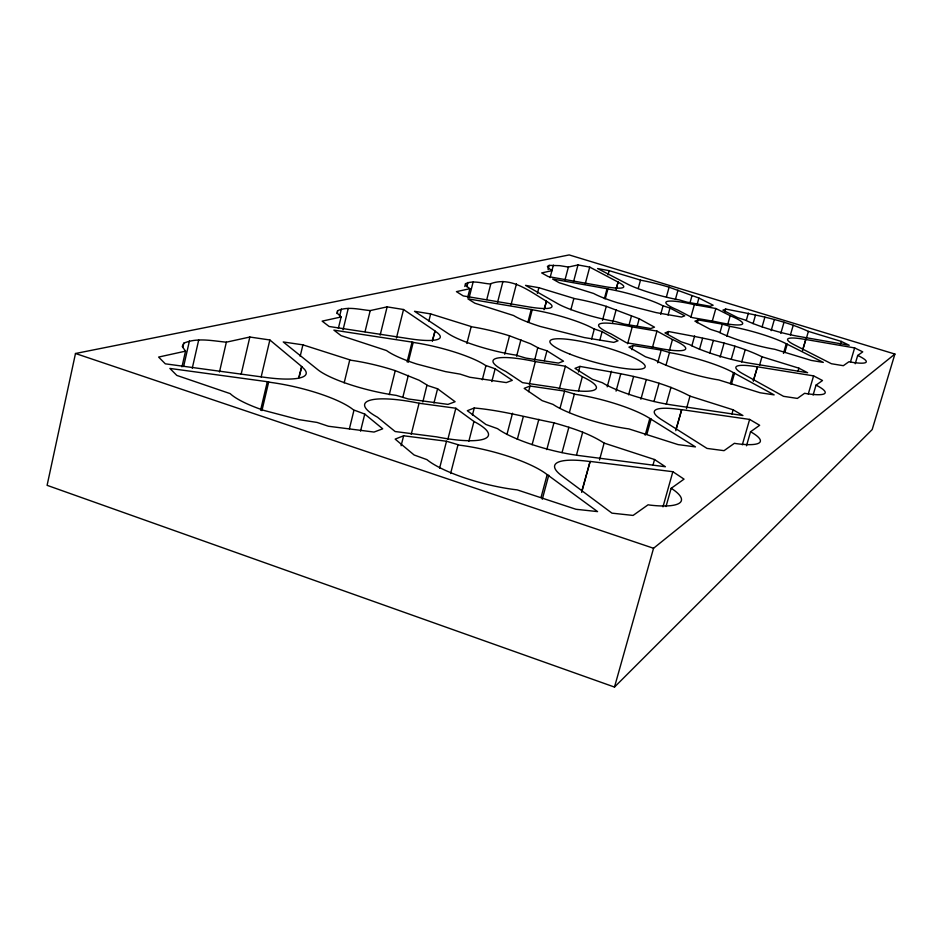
<?xml version="1.0" encoding="UTF-8"?>
<svg xmlns="http://www.w3.org/2000/svg" width="942" height="942" viewBox="0 0 942 942"><rect width="100%" height="100%" fill="white"/><g stroke="black" fill="none" stroke-linecap="round" stroke-linejoin="round"><path stroke-width="1.41" d="M432.248 340.957L435.039 330.96L403.529 309.518L387.127 306.868L370.218 310.577C359.573 309.635 347.798 306.091 337.613 310.695L337.342 313.297L341.122 316.971L338.355 328.405M75.49 353.497L47.1 485.33L614.49 687.071L872.186 429.564L894.9 354.062L569.18 254.929L75.49 353.497L653.548 548.268L894.9 354.062M182.819 347.468L183.796 343.182C197.172 337.401 212.386 340.874 226.351 342.182L249.842 337.024L269.859 339.98L301.746 366.556L299.356 376.506M181.959 366.862L185.527 351.154L182.253 346.515L183.796 343.182M183.619 366.556L189.424 340.969M192.262 368.251L198.691 340.027M219.474 371.996L226.351 342.182M241.164 374.221L249.842 337.024M261.158 376.965L269.859 339.98M260.593 410.217L267.328 381.698L270.86 382.417A67.282 15.602 13.2 0 1 353.356 409.817L364.754 414.068L382.711 428.81L374.033 432.06L328.44 426.255L317.065 422.44L298.85 419.614L264.325 410.535A67.282 15.602 13.2 0 1 230.178 393.626L176.813 375.411L169.878 368.428L267.328 381.698M261.923 410.63L268.647 382.134M300.18 356.276L302.912 344.854L351.189 360.28A60.818 12.917 13.8 0 1 395.251 370.642L419.143 380.25L426.985 384.995L422.828 401.987M298.59 378.095L301.746 366.556M336.93 313.521L337.613 310.695M339.65 316.065L341.345 309.058M343.053 329.806L348.234 308.458M344.171 382.852L349.717 360.115M365.037 331.714L370.218 310.577M349.4 428.822L353.909 410.465M380.144 335.152L387.127 306.868M360.539 431.142L364.754 414.068M396.429 338.084L403.529 309.518M389.27 394.674L395.251 370.642M407.109 361.869L412.054 342.099L414.963 342.711A55.802 10.951 14.2 0 1 485.342 365.319L495.139 368.793L512.307 380.332L506.278 382.593L469.775 377.247L460.143 374.127L445.495 371.619L416.859 364.059A55.802 10.951 14.2 0 1 386.526 350.542L341.051 335.623L333.88 330.124L412.054 342.099M408.216 362.305L413.185 342.452M402.811 397.336L408.322 375.363M428.869 320.998L430.659 313.91L472.342 326.898A51.363 9.326 14.6 0 1 509.528 335.823L530.546 343.783L537.764 347.645L534.609 360.339M401.115 445.719L403.623 435.781L446.508 441.245L459.743 445.201A68.26 16.52 14.5 0 1 546.242 473.92L597.569 511.6L575.951 509.269L517.134 489.864A68.26 16.52 14.5 0 1 426.938 459.637L414.115 454.986L395.157 439.113L403.623 435.781M432.555 340.839L434.686 332.373M411.218 434.392L419.072 403.247L455.834 408.239L473.944 421.474A63.809 14.448 14.1 0 1 484.694 438.76A63.809 14.448 14.1 0 1 436.664 436.864L395.145 431.53L377.471 417.2A63.809 14.448 14.1 0 1 417.494 402.917L419.072 403.247M433.956 403.046L437.583 388.775L427.032 385.337M464.795 286.486L465.501 283.695C473.061 280.068 482.021 283.377 489.958 283.954C510.823 275.782 529.357 291.184 546.454 301.216L544.582 308.305M466.855 286.721L467.938 282.447M467.75 297.166L469.905 288.688L465.996 285.732L465.501 283.695M469.14 297.672L473.108 282.082M466.867 343.5L471.153 326.744M439.608 468.162L446.508 441.245M447.839 439.408L455.834 408.239M486.778 299.568L490.747 284.107M450.606 473.532L457.953 445.036M497.506 302.582L502.957 281.423M472.437 415.069L474.273 407.992C501.403 410.394 527.343 417.577 553.955 422.828C571.276 427.798 588.903 433.179 604.116 443.081L654.549 459.531L665.405 466.749L579.66 455.645A61.736 13.553 14.9 0 1 497.553 428.669L485.931 424.501L467.303 410.724L474.273 407.992M482.292 379.814L485.907 365.826M468.798 441.398L473.944 421.474M511.011 304.855L516.475 283.789M491.818 381.592L495.139 368.793M504.724 354.286L509.528 335.823M516.616 356.194L520.914 339.768M527.885 322.294L531.241 309.482L533.643 310.012A46.688 7.724 14.9 0 1 593.707 328.782L602.126 331.631L618.011 340.792L613.784 342.382L584.228 337.554L540.272 326.462A46.688 7.724 14.9 0 1 513.614 315.535L474.839 303.206L467.868 298.826L531.241 309.482M528.921 322.329L532.206 309.788M537.387 293.374L538.871 287.699L574.832 298.661A43.579 6.735 15 0 1 606.271 306.35L639.206 318.761L654.478 327.157L650.792 328.534L624.016 324.036L615.303 321.493A43.579 6.735 15 0 1 557.346 303.477L525.53 285.367L538.871 287.699M548.079 269.577L549.186 265.385L559.701 265.656L568.391 267.045L577.988 264.938L589.716 267.092L618.093 282.082L616.209 289.064M506.937 434.486L512.53 413.22M550.081 277.666L553.378 265.138M544.005 309.741L546.454 301.216M529.357 384.336L535.339 361.622L565.4 366.214L582.333 376.741A53.482 10.232 14.8 0 1 594.167 390.082A53.482 10.232 14.8 0 1 556.039 387.598L522.551 382.652L505.724 371.431A53.482 10.232 14.8 0 1 534.02 361.328L535.339 361.622M528.556 391.684L530.04 386.043L564.611 391.107L575.75 394.392A56.744 11.434 15.2 0 1 648.956 417.895L695.467 446.897L678.122 444.612L628.867 428.904A56.744 11.434 15.2 0 1 553.013 404.389L542.145 400.644L524.152 388.363L530.04 386.043M517.299 439.396L523.281 416.717M565.012 279.833L568.391 267.045M544.358 360.668L546.972 350.789L537.882 347.904M573.466 281.988L577.988 264.938M532.112 444.706L538.859 419.296M570.864 309.753L573.843 298.532M585.182 284.072L589.716 267.092M559.395 388.716L565.4 366.214M546.796 449.605L553.955 422.828M560.078 408.063L564.611 391.107M541.097 497.282L547.149 474.686M542.286 499.248L548.739 475.204M578.459 372.043L579.966 366.403C617.151 373.256 656.103 378.048 689.991 396.123L733.135 409.805L742.92 415.516L672.423 405.048A52.187 9.679 15.4 0 1 602.397 382.735L592.412 379.308L574.985 368.357L579.966 366.403M569.392 412.561L574.314 394.227M608.037 274.887L609.168 270.672L641.325 280.339A38.61 5.287 15.3 0 1 669.103 287.204L698.905 298.025L713.129 305.22L710.233 306.291L687.012 302.158L679.276 299.921A38.61 5.287 15.3 0 1 627.607 284.131L597.581 268.541L609.168 270.672M591.623 338.99L594.261 329.182M578.553 390.8L582.333 376.741M562.044 452.596L568.874 427.209M604.387 298.638L607.048 288.735L609.144 289.218A41.012 5.97 15.2 0 1 662.473 305.585L669.986 308.069L684.775 315.817L681.513 317.042L656.138 312.614L617.764 302.841A41.012 5.97 15.2 0 1 593.66 293.48L559.254 282.765L552.613 279.032L607.048 288.735M605.282 298.755L607.908 289.006M602.503 320.327L606.271 306.35M599.842 340.097L602.126 331.631M616.056 289.064L618.093 282.082M576.563 454.786L582.686 432.178M612.747 322.294L616.174 309.647M607.201 386.832L611.44 371.23M581.72 491.324L590.128 461.415L672.859 471.707L684.033 479.137L671.14 488.345L666.006 506.572M581.697 492.407L590.128 461.415M638.217 288.535L640.489 280.21M629.068 324.837L631.376 316.335M627.619 343.771L632.212 326.933L656.963 331.089L672.458 339.532A45.086 7.265 15.3 0 1 684.375 349.977A45.086 7.265 15.3 0 1 653.783 347.245L626.512 342.77L610.981 333.868A45.086 7.265 15.3 0 1 631.116 326.686L632.212 326.933M616.056 391.13L620.684 374.151M599.524 459.896L604.116 443.081M637.275 325.802L639.206 318.761M631.917 349.729L633.071 345.502L661.213 350.094L670.622 352.826A47.489 7.983 15.6 0 1 732.688 372.22L774.147 394.886L760.064 392.755L718.675 379.909A47.489 7.983 15.6 0 1 654.714 359.844L645.482 356.782L628.938 347.127L633.071 345.502M628.585 394.804L633.613 376.47M660.695 314.322L663.015 305.926M652.288 348.069L656.963 331.089M666.43 296.883L669.103 287.204M640.901 399.231L646.33 379.508M668.055 315.052L669.986 308.069M657.693 362.858L661.213 350.094M675.402 299.474L677.993 290.101M667.807 334.339L668.584 331.525C700.153 337.625 732.758 342.535 761.984 356.759L798.898 368.181L807.624 372.749L749.279 363.129A44.274 6.935 15.7 0 1 689.532 344.56L680.948 341.722L664.993 332.938L668.584 331.525M653.983 401.527L659.059 383.206M645.176 435.192L649.803 418.483M669.338 350.801L672.458 339.532M665.935 365.378L669.456 352.673M646.86 434.368L651.146 418.907M690.05 302.641L691.923 295.894M666.277 404.259L670.987 387.315M690.851 317.301L694.372 304.678L715.838 308.505L730.191 315.711A39.776 5.64 15.5 0 1 741.79 324.448A39.776 5.64 15.5 0 1 715.696 321.693L692.182 317.584L677.745 310.048A39.776 5.64 15.5 0 1 693.406 304.454L694.372 304.678M696.939 305.114L698.905 298.025M652.983 465.136L654.549 459.531M697.316 322.753L698.104 319.915L722.349 324.142L730.651 326.533A41.695 6.135 15.7 0 1 785.546 343.383L823.308 362.399L811.203 360.397L774.795 349.294A41.695 6.135 15.7 0 1 718.416 331.925L710.244 329.288L694.925 321.163L698.104 319.915M691.864 345.82L694.631 335.917M676.026 429.234L681.702 409.64L749.632 419.425L759.664 425.278L750.538 431.801L746.5 445.79M675.803 430.694L681.702 409.64M699.459 349.447L702.567 338.366M686.471 408.675L689.991 396.123M712.317 321.034L715.838 308.505M662.98 506.831L672.859 471.707M614.49 687.071L653.548 548.268M709.762 353.168L713.353 340.427M724.916 311.873L725.705 309.058C753.635 314.616 782.272 319.432 808.389 331.384L841.23 341.393L849.201 345.267L798.404 336.341A39.199 5.416 15.8 0 1 745.334 320.115L737.668 317.642L722.903 310.165L725.705 309.058M719.982 332.573L722.349 324.142M727.813 324.154L730.191 315.711M720.1 357.195L724.092 343.053M726.859 336.247L729.65 326.391M731.345 358.902L734.96 346.173M746.394 320.08L748.384 313.097M730.297 383.771L733.453 372.679M731.392 384.265L734.595 373.032M741.707 362.034L745.252 349.588M753.058 323.671L755.449 315.252M731.922 414.044L733.135 409.805M762.09 326.921L764.892 317.136M753.259 380.957L757.45 366.815L813.594 375.87L822.507 380.521L816.008 385.16L813.111 395.051M753.435 380.815L757.45 366.815M759.593 365.119L761.984 356.759M771.168 330.654L774.371 319.468M742.32 444.824L749.632 419.425M780.812 333.409L784.027 322.223M783.461 353.427L786.252 343.771M784.804 352.543L787.253 344.077M790.397 335.011L793.235 325.214M802.796 349.435L805.787 339.485L854.641 347.916L862.754 351.861L857.691 355.475L855.23 363.753M802.549 350.636L805.787 339.485M806.34 338.425L808.389 331.384M798.074 370.995L798.898 368.181M808.283 394.015L813.594 375.87M840.394 344.219L841.23 341.393M850.496 361.881L854.641 347.916M549.186 265.385L547.432 266.398L548.279 268.105L552.13 270.625L541.685 272.921L548.197 276.571L604.081 286.498A39.482 5.534 15 0 0 618.823 282.541L617.928 282.129M185.527 351.154L158.609 357.065L165.309 363.824L265.173 377.389A63.573 13.753 12.9 0 0 302.441 367.392L301.322 366.662M341.122 316.971L322.152 321.14L329.135 326.485L409.323 338.731A53.152 9.867 14 0 0 435.793 331.631L434.745 331.042M469.905 288.688L456.446 291.643L463.252 295.918L528.285 306.821A44.769 7.089 14.6 0 0 547.208 301.746L546.242 301.263M302.912 344.854L283.248 341.958L317.619 369.535A60.818 12.917 13.8 0 0 396.229 395.369L408.239 398.972L447.98 404.389L455.116 401.728L437.583 388.775M430.659 313.91L414.504 311.296L448.157 333.562A51.363 9.326 14.6 0 0 515.674 355.087L525.907 358.101L558.406 363.094L563.528 361.175L546.972 350.789M589.81 461.592L587.808 461.262A65.704 15.307 15.5 0 0 561.903 475.84L611.959 513.154L633.083 515.427L648.084 504.794L650.11 505.112A65.704 15.307 15.5 0 0 672.458 489.11L671.14 488.345M681.478 409.77L679.83 409.476A55.095 10.715 15.8 0 0 661.637 419.708L707.018 448.416L724.033 450.665L734.407 443.305L736.055 443.6A55.095 10.715 15.8 0 0 751.704 432.402L750.538 431.801M757.297 366.909L755.931 366.65A46.405 7.548 16 0 0 743.061 373.892L783.532 396.323L797.379 398.419L804.633 393.285L805.999 393.544A46.405 7.548 16 0 0 817.032 385.643L816.008 385.16M805.669 339.556L804.48 339.32A40.895 5.829 16 0 0 794.506 344.937L831.397 363.73L843.326 365.696L848.907 361.752L850.084 361.987A40.895 5.829 16 0 0 858.621 355.888L857.691 355.475M570.11 354.216A49.314 8.631 15.1 0 0 645.011 367.25A49.314 8.631 15.1 0 0 577.481 340.733A49.314 8.631 15.1 0 0 570.11 354.216"/></g></svg>
